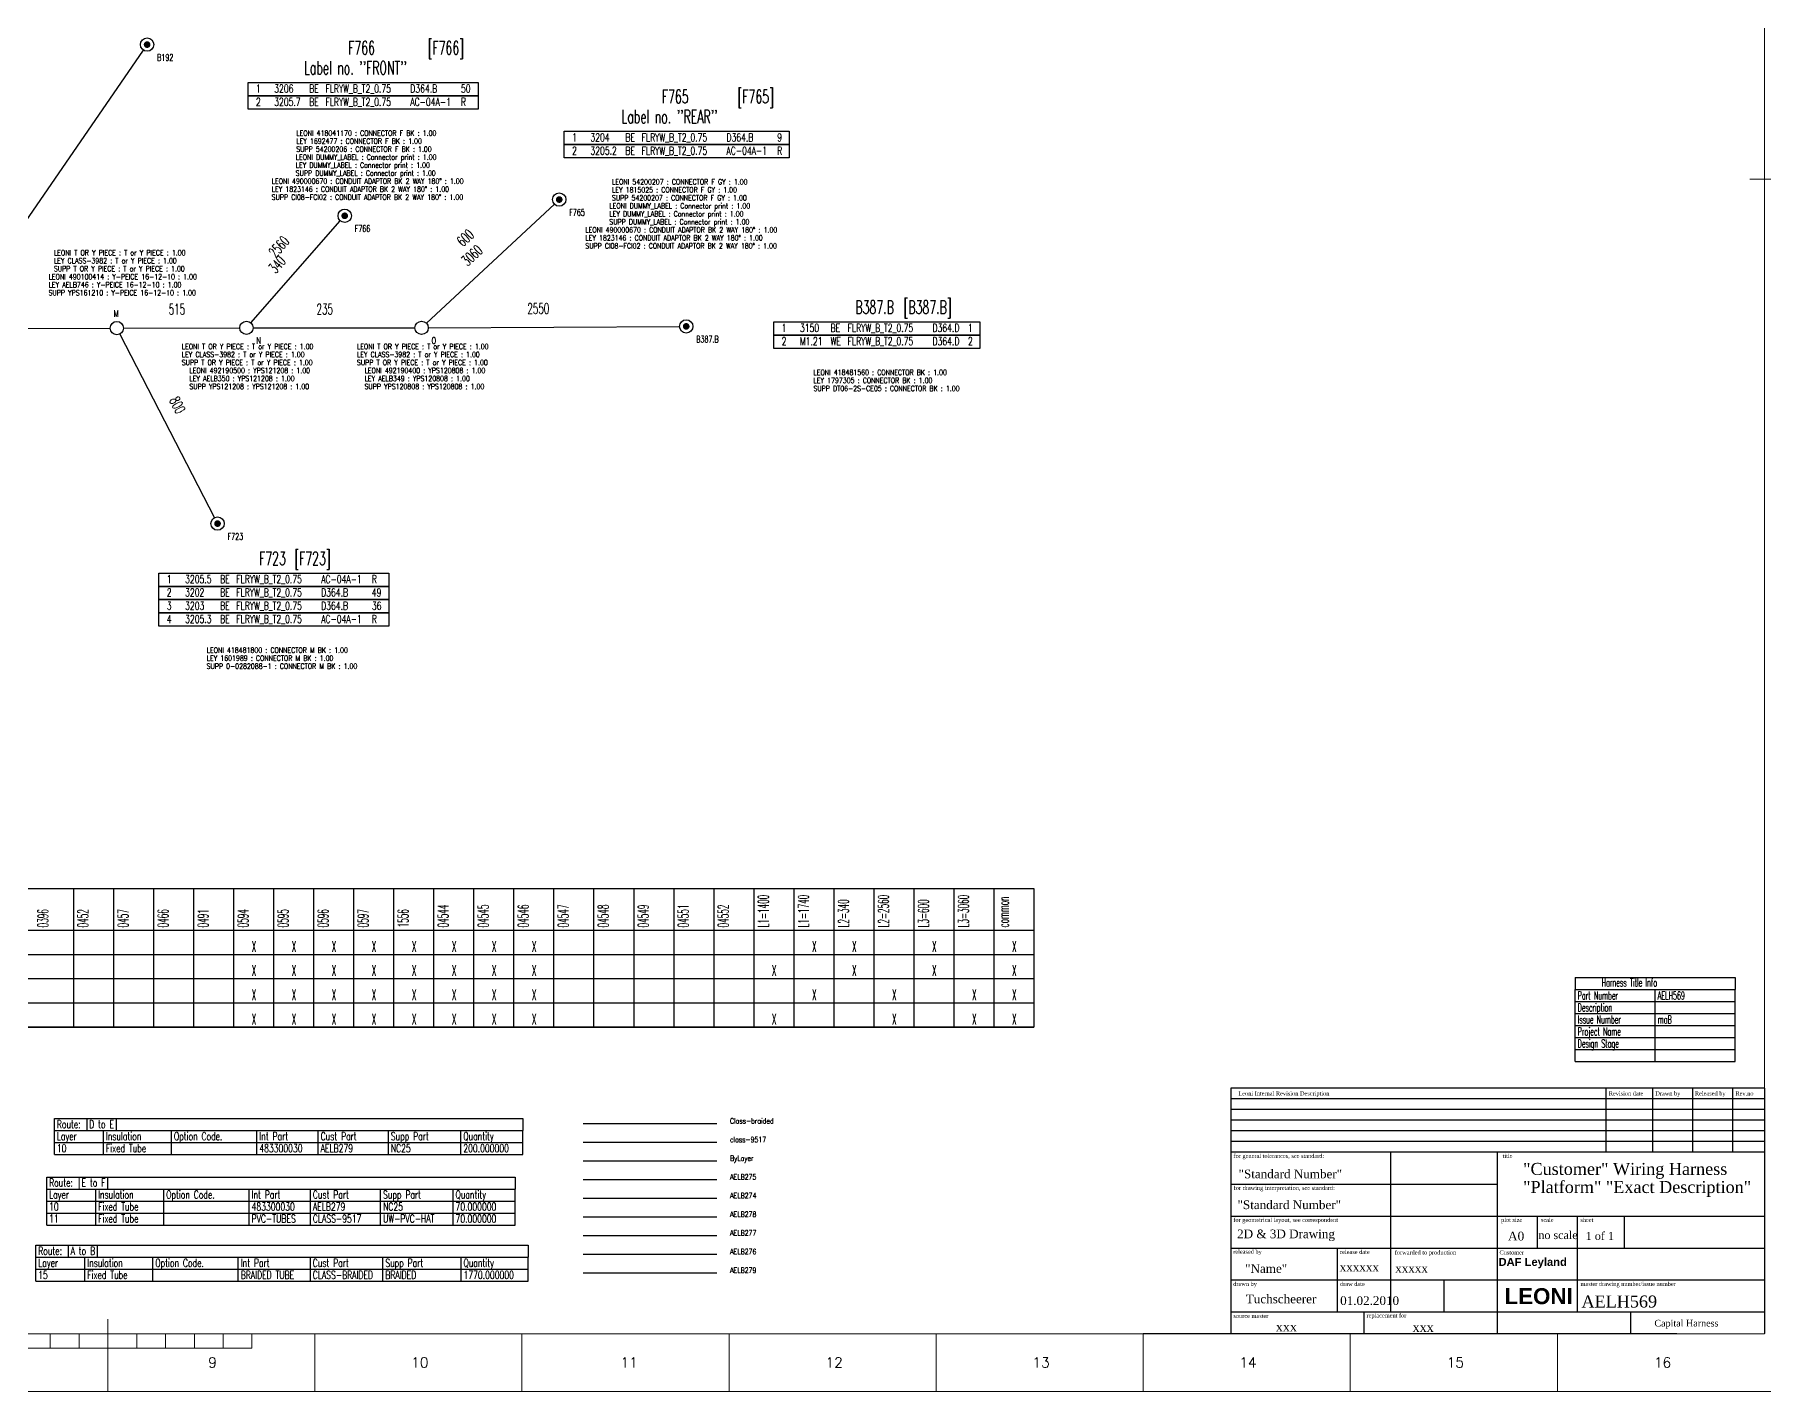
# Model space of a CAD drawing. Header units: millimetres. Extents: x 0 to 1601, y 0 to 909.
# Drawn here: x 615 to 1263, y 0 to 509 of the extents above; entities that cross this region are included whole.
import ezdxf

# ---------------------------------------------------------------- set-up
doc = ezdxf.new("R2010")
doc.units = ezdxf.units.MM
doc.linetypes.add('HIDDEN', pattern=[9.525, 6.35, -3.175])
doc.layers.add('Leoni-Beschriftungslayer', color=7, linetype='Continuous')
doc.layers.add('Unreferenced', color=7, linetype='Continuous')
doc.styles.add('DEFAULT', font='simplex.shx', dxfattribs={"bigfont": 'bigfont'})
doc.styles.add('HS-BUNDLE-DIMENSION', font='ROMANS.SHX', dxfattribs={"width": 0.6, "height": 4})
doc.styles.add('HS-COMP-DESCRIPTION', font='ROMANS.SHX', dxfattribs={"width": 0.6, "height": 5})
doc.styles.add('HS-INSULATION-LEGEND', font='ROMANS.SHX', dxfattribs={"width": 0.7, "height": 2})
doc.styles.add('HS-NODE', font='ROMANS.SHX', dxfattribs={"width": 0.7, "height": 2.5})
doc.styles.add('HS-PART-NO', font='ROMANS.SHX', dxfattribs={"width": 0.7, "height": 2})
doc.styles.add('HS-TABLE-COMPOSITE', font='ROMANS.SHX', dxfattribs={"width": 0.5, "height": 4})
doc.styles.add('HS-TABLE-INSULATION', font='ROMANS.SHX', dxfattribs={"width": 0.7, "height": 3})
doc.styles.add('HS-TABLE-INTERNAL', font='ROMANS.SHX', dxfattribs={"width": 0.5, "height": 3})
doc.styles.add('HS-WIRE', font='ROMANS.SHX', dxfattribs={"width": 0.7, "height": 3})
doc.styles.get("Standard").update_dxf_attribs({"font": 'TIMES.TTF'})
doc.linetypes.add('AELB274', pattern='A,0.0001,["=",Standard,S=0.4,R=0,X=0,Y=-0.2],-0.0001,["[]",Standard,S=0.3,R=0,X=-0.05,Y=-0.15],-0.2', length=0.2002)
doc.linetypes.add('AELB275', pattern='A,0.0001,["=",Standard,S=0.4,R=0,X=0,Y=-0.2],-0.0001,["[]",Standard,S=0.3,R=0,X=-0.05,Y=-0.15],-0.2', length=0.2002)
doc.linetypes.add('AELB276', pattern='A,0.0001,["=",Standard,S=0.4,R=0,X=0,Y=-0.2],-0.0001,["[]",Standard,S=0.3,R=0,X=-0.05,Y=-0.15],-0.2', length=0.2002)
doc.linetypes.add('AELB277', pattern='A,0.0001,["=",Standard,S=0.4,R=0,X=0,Y=-0.2],-0.0001,["[]",Standard,S=0.3,R=0,X=-0.05,Y=-0.15],-0.2', length=0.2002)
doc.linetypes.add('AELB278', pattern='A,0.0001,["=",Standard,S=0.4,R=0,X=0,Y=-0.2],-0.0001,["[]",Standard,S=0.3,R=0,X=-0.05,Y=-0.15],-0.2', length=0.2002)
doc.linetypes.add('AELB279', pattern='A,0.0001,["=",Standard,S=0.4,R=0,X=0,Y=-0.2],-0.0001,["[]",Standard,S=0.3,R=0,X=-0.05,Y=-0.15],-0.2', length=0.2002)
doc.linetypes.add('class-9517', pattern='A,0.0001,-0.35,["=",Standard,S=1,R=0,X=-0.35,Y=-0.5],-0.35', length=0.7001)
doc.linetypes.add('Class-braided', pattern='A,0.0001,-0.1,["X",Standard,S=0.3,R=0,X=-0.1,Y=-0.15],-0.1', length=0.2001)

# ---------------------------------------------------------------- blocks, each defined once
blk = doc.blocks.new('frame')
at = {"layer": 'Unreferenced', "color": 0, "linetype": 'Continuous', "lineweight": 0}
for p, q in [((2824.1, 1956.5), (2824.1, 3349.3)), ((2815.4, 2652.8), (2858.9, 2652.8)), ((1825.2, 1921.7), (1825.2, 1965.2)), ((826.2, 1956.5), (2824.1, 1956.5)), ((1790.4, 1956.5), (1790.4, 1947.8)), ((1807.8, 1956.5), (1807.8, 1947.8)), ((1842.6, 1956.5), (1842.6, 1947.8)), ((1860, 1956.5), (1860, 1947.8)), ((1877.4, 1956.5), (1877.4, 1947.8)), ((1894.7, 1956.5), (1894.7, 1947.8)), ((1912.1, 1956.5), (1912.1, 1947.8)), ((1950.1, 1956.5), (1950.1, 1921.7)), ((2074.9, 1956.5), (2074.9, 1921.7)), ((2199.8, 1956.5), (2199.8, 1921.7)), ((2324.7, 1956.5), (2324.7, 1921.7)), ((2449.5, 1956.5), (2449.5, 1921.7)), ((2574.4, 1956.5), (2574.4, 1921.7)), ((2699.3, 1956.5), (2699.3, 1921.7)), ((1738.2, 1947.8), (1912.1, 1947.8)), ((791.5, 1921.7), (2858.9, 1921.7)), ((791.5, 1921.7), (2858.9, 1921.7))]:
    blk.add_line(p, q, dxfattribs=at)
at = {"layer": 'Unreferenced', "color": 0, "linetype": 'Continuous', "lineweight": 0, "style": 'DEFAULT'}
for s, p in [('9', (1885.7, 1936.1)), ('10', (2008.1, 1936.1)), ('11', (2134.3, 1936.1)), ('12', (2257.9, 1936.1)), ('13', (2382.7, 1936.1)), ('14', (2507.5, 1936.1)), ('15', (2632.5, 1936.1)), ('16', (2757.5, 1936.1))]:
    blk.add_text(s, height=6.09, dxfattribs=at).set_placement(p)

msp = doc.modelspace()

# ---------------------------------------------------------------- linework, layer by layer
at = {"color": 7, "linetype": 'Continuous'}
for points in [[(656.617, 504.86, 1.25, 1.25, 1), (657.867, 504.86, 1.25, 1.25, 1)], [(811.078, 446.774, 1.25, 1.25, 1), (812.328, 446.774, 1.25, 1.25, 1)], [(730.669, 440.69, 1.25, 1.25, 1), (731.919, 440.69, 1.25, 1.25, 1)], [(858.669, 399.233, 1.25, 1.25, 1), (859.919, 399.233, 1.25, 1.25, 1)], [(683.01, 325.301, 1.25, 1.25, 1), (684.26, 325.301, 1.25, 1.25, 1)]]:
    msp.add_lwpolyline(points, format="xyseb", close=True, dxfattribs=at)
at = {"color": 7, "linetype": 'AELB275', "ltscale": 8}
for points in [[(585.417, 400.438), (655.825, 502.8)], [(647.027, 396.373), (682.49, 327.523)], [(820.716, 79.389), (870.716, 79.389)]]:
    msp.add_lwpolyline(points, dxfattribs=at)
at = {"color": 7, "linetype": 'Continuous'}
for points in [[(695.084, 485.667), (695.084, 490.647), (781.284, 490.647), (781.284, 485.667), (695.084, 485.667)], [(695.084, 480.687), (695.084, 485.667), (781.284, 485.667), (781.284, 480.687), (695.084, 480.687)], [(813.593, 467.38), (813.593, 472.36), (897.893, 472.36), (897.893, 467.38), (813.593, 467.38)], [(813.593, 462.4), (813.593, 467.38), (897.893, 467.38), (897.893, 462.4), (813.593, 462.4)], [(892.119, 395.962), (892.119, 400.942), (969.319, 400.942), (969.319, 395.962), (892.119, 395.962)], [(892.119, 390.982), (892.119, 395.962), (969.319, 395.962), (969.319, 390.982), (892.119, 390.982)], [(661.679, 301.782), (661.679, 306.762), (747.879, 306.762), (747.879, 301.782), (661.679, 301.782)], [(661.679, 296.802), (661.679, 301.782), (747.879, 301.782), (747.879, 296.802), (661.679, 296.802)], [(661.679, 291.822), (661.679, 296.802), (747.879, 296.802), (747.879, 291.822), (661.679, 291.822)], [(661.679, 286.842), (661.679, 291.822), (747.879, 291.822), (747.879, 286.842), (661.679, 286.842)], [(454.608, 188.537), (989.608, 188.537), (989.608, 136.537), (454.608, 136.537), (454.608, 188.537)], [(629.608, 188.537), (629.608, 136.537)], [(644.608, 188.537), (644.608, 136.537)], [(659.608, 188.537), (659.608, 136.537)], [(674.608, 188.537), (674.608, 136.537)], [(689.608, 188.537), (689.608, 136.537)], [(704.608, 188.537), (704.608, 136.537)], [(719.608, 188.537), (719.608, 136.537)], [(734.608, 188.537), (734.608, 136.537)], [(749.608, 188.537), (749.608, 136.537)], [(764.608, 188.537), (764.608, 136.537)], [(779.608, 188.537), (779.608, 136.537)], [(794.608, 188.537), (794.608, 136.537)], [(809.608, 188.537), (809.608, 136.537)], [(824.608, 188.537), (824.608, 136.537)], [(839.608, 188.537), (839.608, 136.537)], [(854.608, 188.537), (854.608, 136.537)], [(869.608, 188.537), (869.608, 136.537)], [(884.608, 188.537), (884.608, 136.537)], [(899.608, 188.537), (899.608, 136.537)], [(914.608, 188.537), (914.608, 136.537)], [(929.608, 188.537), (929.608, 136.537)], [(944.608, 188.537), (944.608, 136.537)], [(959.608, 188.537), (959.608, 136.537)], [(974.608, 188.537), (974.608, 136.537)], [(989.608, 188.537), (989.608, 136.537)], [(454.608, 172.918), (989.608, 172.918)], [(454.608, 163.823), (989.608, 163.823)], [(454.608, 154.728), (989.608, 154.728)], [(1192.437, 155.146), (1252.437, 155.146)], [(1192.437, 155.146), (1192.437, 150.646)], [(1192.437, 123.646), (1192.437, 150.646)], [(1192.437, 150.646), (1252.437, 150.646)], [(1222.437, 123.646), (1222.437, 150.646)], [(1252.437, 155.146), (1252.437, 150.646)], [(1252.437, 123.646), (1252.437, 150.646)], [(454.608, 145.633), (989.608, 145.633)], [(1192.437, 146.146), (1252.437, 146.146)], [(454.608, 136.537), (989.608, 136.537)], [(1192.437, 141.646), (1252.437, 141.646)], [(1192.437, 137.146), (1252.437, 137.146)], [(1192.437, 132.646), (1252.437, 132.646)], [(1192.437, 128.146), (1252.437, 128.146)], [(1192.437, 123.646), (1252.437, 123.646)], [(622.494, 97.745), (622.494, 102.245)], [(622.494, 102.245), (798.054, 102.245)], [(622.494, 97.745), (798.054, 97.745)], [(622.494, 88.745), (622.494, 97.745)], [(622.494, 88.745), (622.494, 97.745)], [(622.494, 97.745), (798.054, 97.745)], [(640.864, 88.745), (640.864, 97.745)], [(666.384, 88.745), (666.384, 97.745)], [(698.394, 88.745), (698.394, 97.745)], [(721.384, 88.745), (721.384, 97.745)], [(747.674, 88.745), (747.674, 97.745)], [(774.844, 88.745), (774.844, 97.745)], [(798.054, 102.245), (798.054, 97.745)], [(798.054, 88.745), (798.054, 97.745)], [(798.054, 88.745), (798.054, 97.745)], [(622.494, 93.245), (798.054, 93.245)], [(622.494, 88.745), (798.054, 88.745)], [(622.494, 88.745), (798.054, 88.745)], [(619.589, 75.858), (619.589, 80.358)], [(619.589, 80.358), (795.149, 80.358)], [(795.149, 80.358), (795.149, 75.858)], [(619.589, 75.858), (795.149, 75.858)], [(619.589, 62.358), (619.589, 75.858)], [(619.589, 62.358), (619.589, 75.858)], [(619.589, 75.858), (795.149, 75.858)], [(619.589, 71.358), (795.149, 71.358)], [(637.959, 62.358), (637.959, 75.858)], [(663.479, 62.358), (663.479, 75.858)], [(695.489, 62.358), (695.489, 75.858)], [(718.479, 62.358), (718.479, 75.858)], [(744.769, 62.358), (744.769, 75.858)], [(771.939, 62.358), (771.939, 75.858)], [(795.149, 62.358), (795.149, 75.858)], [(795.149, 62.358), (795.149, 75.858)], [(619.589, 66.858), (795.149, 66.858)], [(619.589, 62.358), (795.149, 62.358)], [(619.589, 62.358), (795.149, 62.358)], [(615.519, 50.271), (615.519, 54.771)], [(615.519, 54.771), (800.119, 54.771)], [(800.119, 54.771), (800.119, 50.271)], [(615.519, 50.271), (800.119, 50.271)], [(615.519, 41.271), (615.519, 50.271)], [(615.519, 41.271), (615.519, 50.271)], [(615.519, 50.271), (800.119, 50.271)], [(615.519, 45.771), (800.119, 45.771)], [(633.889, 41.271), (633.889, 50.271)], [(659.409, 41.271), (659.409, 50.271)], [(691.419, 41.271), (691.419, 50.271)], [(718.419, 41.271), (718.419, 50.271)], [(745.619, 41.271), (745.619, 50.271)], [(774.919, 41.271), (774.919, 50.271)], [(800.119, 41.271), (800.119, 50.271)], [(800.119, 41.271), (800.119, 50.271)], [(615.519, 41.271), (800.119, 41.271)], [(615.519, 41.271), (800.119, 41.271)]]:
    msp.add_lwpolyline(points, dxfattribs=at)
at = {"color": 7, "linetype": 'AELB274', "ltscale": 8}
for points in [[(761.964, 400.395), (809.875, 445.069)], [(696.126, 400.57), (729.646, 438.81)], [(762.635, 398.703), (856.794, 399.22)], [(820.716, 72.389), (870.716, 72.389)]]:
    msp.add_lwpolyline(points, dxfattribs=at)
at = {"color": 7, "ltscale": 8}
for points in [[(761.964, 400.395), (809.875, 445.069)], [(696.126, 400.57), (729.646, 438.81)], [(820.716, 86.389), (870.716, 86.389)]]:
    msp.add_lwpolyline(points, dxfattribs=at)
at = {"color": 7, "linetype": 'AELB277', "ltscale": 8}
for points in [[(586.501, 398.387), (643.382, 398.587)], [(820.716, 58.389), (870.716, 58.389)]]:
    msp.add_lwpolyline(points, dxfattribs=at)
at = {"color": 7, "linetype": 'AELB276', "ltscale": 8}
for points in [[(648.382, 398.6), (691.978, 398.685)], [(696.978, 398.69), (757.635, 398.69)], [(820.716, 51.389), (870.716, 51.389)]]:
    msp.add_lwpolyline(points, dxfattribs=at)
at = {"color": 7, "linetype": 'Class-braided', "ltscale": 8}
msp.add_lwpolyline([(820.716, 100.389), (870.716, 100.389)], dxfattribs=at)
at = {"color": 7, "linetype": 'class-9517', "ltscale": 8}
msp.add_lwpolyline([(820.716, 93.389), (870.716, 93.389)], dxfattribs=at)
at = {"color": 7, "linetype": 'AELB278', "ltscale": 8}
msp.add_lwpolyline([(820.716, 65.389), (870.716, 65.389)], dxfattribs=at)
at = {"color": 7, "linetype": 'AELB279', "ltscale": 8}
msp.add_lwpolyline([(820.716, 44.389), (870.716, 44.389)], dxfattribs=at)
at = {"color": 7, "linetype": 'Continuous'}
for centre in [(657.242, 504.86), (811.703, 446.774), (731.294, 440.69), (645.882, 398.595), (694.478, 398.69), (760.135, 398.69), (859.294, 399.233), (683.635, 325.301)]:
    msp.add_circle(centre, 2.5, dxfattribs=at)
at = {"layer": 'Leoni-Beschriftungslayer', "color": 7, "linetype": 'ByBlock'}
for p, q in [((1263.407, 113.657), (1063.407, 113.657)), ((1063.411, 113.657), (1063.411, 21.655)), ((1204.122, 109.657), (1204.122, 113.657)), ((1221.622, 109.657), (1221.622, 113.657)), ((1236.622, 109.657), (1236.622, 113.657)), ((1251.622, 109.657), (1251.622, 113.657)), ((1263.408, 109.657), (1063.408, 109.657)), ((1263.409, 105.656), (1063.409, 105.656)), ((1204.122, 105.657), (1204.122, 109.657)), ((1204.123, 101.656), (1204.123, 105.656)), ((1221.622, 105.657), (1221.622, 109.657)), ((1221.623, 101.656), (1221.623, 105.656)), ((1236.622, 105.657), (1236.622, 109.657)), ((1236.623, 101.656), (1236.623, 105.656)), ((1251.622, 105.657), (1251.622, 109.657)), ((1251.623, 101.656), (1251.623, 105.656)), ((1263.409, 101.656), (1063.409, 101.656)), ((1263.41, 97.655), (1063.41, 97.655)), ((1204.124, 97.656), (1204.124, 101.656)), ((1204.124, 93.655), (1204.124, 97.655)), ((1221.624, 97.656), (1221.624, 101.656)), ((1221.624, 93.655), (1221.624, 97.655)), ((1236.624, 97.656), (1236.624, 101.656)), ((1236.624, 93.655), (1236.624, 97.655)), ((1251.624, 97.656), (1251.624, 101.656)), ((1251.624, 93.655), (1251.624, 97.655)), ((1263.411, 93.655), (1063.411, 93.655)), ((1204.125, 89.655), (1204.125, 93.655)), ((1221.625, 89.655), (1221.625, 93.655)), ((1236.625, 89.655), (1236.625, 93.655)), ((1251.625, 89.655), (1251.625, 93.655)), ((1263.411, 89.655), (1063.411, 89.655)), ((1123.411, 29.655), (1123.411, 89.655)), ((1163.411, 21.655), (1163.411, 89.655)), ((1063.411, 77.655), (1163.411, 77.655)), ((1063.411, 65.655), (1263.411, 65.655)), ((1178.411, 53.655), (1178.411, 65.655)), ((1193.411, 41.655), (1193.411, 65.655)), ((1210.911, 65.655), (1210.911, 53.655)), ((1063.411, 53.655), (1263.411, 53.655)), ((1103.411, 29.655), (1103.411, 53.655)), ((1193.411, 41.655), (1063.411, 41.655)), ((1143.411, 29.655), (1143.411, 41.655)), ((1263.411, 41.655), (1193.411, 41.655)), ((1193.411, 29.655), (1193.411, 41.655)), ((1263.411, 29.655), (1063.411, 29.655)), ((1113.411, 21.655), (1113.411, 29.655)), ((1213.411, 21.655), (1213.411, 29.655))]:
    msp.add_line(p, q, dxfattribs=at)
at = {"layer": 'Leoni-Beschriftungslayer', "color": 7, "linetype": 'Continuous'}
for p, q in [((1263.407, 113.657), (1263.411, 21.655)), ((1230.588, 21.615), (1030.588, 21.615))]:
    msp.add_line(p, q, dxfattribs=at)

# ---------------------------------------------------------------- block references
at = {"layer": 'Leoni-Beschriftungslayer', "color": 0, "linetype": 'HIDDEN', "xscale": 0.6215625000004366, "yscale": 0.6215625000000102, "zscale": 0.6215625}
msp.add_blockref('frame', (-491.949, -1194.446), dxfattribs=at)

# ---------------------------------------------------------------- texts
at = {"color": 42, "linetype": 'Continuous', "style": 'HS-COMP-DESCRIPTION', "width": 0.6}
for s, p in [('F766', (732.612, 501.147)), ("Label no. ''FRONT''", (716.041, 493.647)), ('F765', (850.172, 482.86)), ("Label no. ''REAR''", (835.029, 475.36)), ('B387.B', (922.719, 403.942)), ('F723', (699.208, 309.762))]:
    msp.add_text(s, height=5, dxfattribs=at).set_placement(p)
at = {"color": 5, "linetype": 'Continuous'}
for s, height, style, width, p in [(' [F766]', 5, 'HS-COMP-DESCRIPTION', 0.6, (760.327, 501.147)), ('B192', 2.5, 'HS-NODE', 0.7, (660.992, 498.81)), (' [F765]', 5, 'HS-COMP-DESCRIPTION', 0.6, (876.457, 482.86)), ('F765', 2.5, 'HS-NODE', 0.7, (815.453, 440.724)), ('F766', 2.5, 'HS-NODE', 0.7, (735.044, 434.64)), (' [B387.B]', 5, 'HS-COMP-DESCRIPTION', 0.6, (938.719, 403.942)), ('M', 2.5, 'HS-NODE', 0.7, (644.762, 402.83)), ('B387.B', 2.5, 'HS-NODE', 0.7, (863.044, 393.183)), ('N', 2.5, 'HS-NODE', 0.7, (698.228, 392.64)), ('O', 2.5, 'HS-NODE', 0.7, (763.885, 392.64)), ('F723', 2.5, 'HS-NODE', 0.7, (687.385, 319.251)), (' [F723]', 5, 'HS-COMP-DESCRIPTION', 0.6, (710.35, 309.762))]:
    msp.add_text(s, height=height, dxfattribs=dict(at, style=style, width=width)).set_placement(p)
at = {"color": 7, "linetype": 'Continuous', "width": 0.7}
for s, style, p in [(' 1  ', 'HS-WIRE', (696.584, 486.867)), (' 2  ', 'HS-WIRE', (696.584, 481.887)), (' 1  ', 'HS-WIRE', (815.093, 468.58)), (' 2  ', 'HS-WIRE', (815.093, 463.6)), (' 1  ', 'HS-WIRE', (893.619, 397.162)), (' 2  ', 'HS-WIRE', (893.619, 392.182)), (' 1  ', 'HS-WIRE', (663.179, 302.982)), (' 2  ', 'HS-WIRE', (663.179, 298.002)), (' 3  ', 'HS-WIRE', (663.179, 293.022)), (' 4  ', 'HS-WIRE', (663.179, 288.042)), ('Route:', 'HS-TABLE-INSULATION', (623.394, 98.645)), ('Route:', 'HS-TABLE-INSULATION', (620.489, 76.758)), ('Route:', 'HS-TABLE-INSULATION', (616.419, 51.171))]:
    msp.add_text(s, height=3, dxfattribs=dict(at, style=style)).set_placement(p)
at = {"color": 92, "linetype": 'Continuous'}
for s, height, style, width, p in [('3206 ', 3, 'HS-WIRE', 0.7, (704.884, 486.867)), ('BE ', 3, 'HS-WIRE', 0.7, (717.984, 486.867)), ('FLRYW_B_T2_0.75 ', 3, 'HS-WIRE', 0.7, (724.084, 486.867)), ('D364.B ', 3, 'HS-WIRE', 0.7, (755.884, 486.867)), ('50 ', 3, 'HS-WIRE', 0.7, (774.884, 486.867)), ('3205.7 ', 3, 'HS-WIRE', 0.7, (704.884, 481.887)), ('BE ', 3, 'HS-WIRE', 0.7, (717.984, 481.887)), ('FLRYW_B_T2_0.75 ', 3, 'HS-WIRE', 0.7, (724.084, 481.887)), ('AC-04A-1 ', 3, 'HS-WIRE', 0.7, (755.884, 481.887)), ('R ', 3, 'HS-WIRE', 0.7, (774.884, 481.887)), ('3204 ', 3, 'HS-WIRE', 0.7, (823.393, 468.58)), ('BE ', 3, 'HS-WIRE', 0.7, (836.493, 468.58)), ('FLRYW_B_T2_0.75 ', 3, 'HS-WIRE', 0.7, (842.593, 468.58)), ('D364.B ', 3, 'HS-WIRE', 0.7, (874.393, 468.58)), ('9 ', 3, 'HS-WIRE', 0.7, (893.393, 468.58)), ('3205.2 ', 3, 'HS-WIRE', 0.7, (823.393, 463.6)), ('BE ', 3, 'HS-WIRE', 0.7, (836.493, 463.6)), ('FLRYW_B_T2_0.75 ', 3, 'HS-WIRE', 0.7, (842.593, 463.6)), ('AC-04A-1 ', 3, 'HS-WIRE', 0.7, (874.393, 463.6)), ('R ', 3, 'HS-WIRE', 0.7, (893.393, 463.6)), ('3150 ', 3, 'HS-WIRE', 0.7, (901.919, 397.162)), ('BE ', 3, 'HS-WIRE', 0.7, (913.419, 397.162)), ('FLRYW_B_T2_0.75 ', 3, 'HS-WIRE', 0.7, (919.819, 397.162)), ('D364.D ', 3, 'HS-WIRE', 0.7, (951.619, 397.162)), ('1 ', 3, 'HS-WIRE', 0.7, (964.919, 397.162)), ('M1.21 ', 3, 'HS-WIRE', 0.7, (901.919, 392.182)), ('WE ', 3, 'HS-WIRE', 0.7, (913.419, 392.182)), ('FLRYW_B_T2_0.75 ', 3, 'HS-WIRE', 0.7, (919.819, 392.182)), ('D364.D ', 3, 'HS-WIRE', 0.7, (951.619, 392.182)), ('2 ', 3, 'HS-WIRE', 0.7, (964.919, 392.182)), ('3205.5 ', 3, 'HS-WIRE', 0.7, (671.479, 302.982)), ('BE ', 3, 'HS-WIRE', 0.7, (684.579, 302.982)), ('FLRYW_B_T2_0.75 ', 3, 'HS-WIRE', 0.7, (690.679, 302.982)), ('AC-04A-1 ', 3, 'HS-WIRE', 0.7, (722.479, 302.982)), ('R ', 3, 'HS-WIRE', 0.7, (741.479, 302.982)), ('3202 ', 3, 'HS-WIRE', 0.7, (671.479, 298.002)), ('BE ', 3, 'HS-WIRE', 0.7, (684.579, 298.002)), ('FLRYW_B_T2_0.75 ', 3, 'HS-WIRE', 0.7, (690.679, 298.002)), ('D364.B ', 3, 'HS-WIRE', 0.7, (722.479, 298.002)), ('49 ', 3, 'HS-WIRE', 0.7, (741.479, 298.002)), ('3203 ', 3, 'HS-WIRE', 0.7, (671.479, 293.022)), ('BE ', 3, 'HS-WIRE', 0.7, (684.579, 293.022)), ('FLRYW_B_T2_0.75 ', 3, 'HS-WIRE', 0.7, (690.679, 293.022)), ('D364.B ', 3, 'HS-WIRE', 0.7, (722.479, 293.022)), ('36 ', 3, 'HS-WIRE', 0.7, (741.479, 293.022)), ('3205.3 ', 3, 'HS-WIRE', 0.7, (671.479, 288.042)), ('BE ', 3, 'HS-WIRE', 0.7, (684.579, 288.042)), ('FLRYW_B_T2_0.75 ', 3, 'HS-WIRE', 0.7, (690.679, 288.042)), ('AC-04A-1 ', 3, 'HS-WIRE', 0.7, (722.479, 288.042)), ('R ', 3, 'HS-WIRE', 0.7, (741.479, 288.042)), ('X', 4, 'HS-TABLE-COMPOSITE', 0.5, (696.441, 164.823)), ('X', 4, 'HS-TABLE-COMPOSITE', 0.5, (711.441, 164.823)), ('X', 4, 'HS-TABLE-COMPOSITE', 0.5, (726.441, 164.823)), ('X', 4, 'HS-TABLE-COMPOSITE', 0.5, (741.441, 164.823)), ('X', 4, 'HS-TABLE-COMPOSITE', 0.5, (756.441, 164.823)), ('X', 4, 'HS-TABLE-COMPOSITE', 0.5, (771.441, 164.823)), ('X', 4, 'HS-TABLE-COMPOSITE', 0.5, (786.441, 164.823)), ('X', 4, 'HS-TABLE-COMPOSITE', 0.5, (801.441, 164.823)), ('X', 4, 'HS-TABLE-COMPOSITE', 0.5, (906.441, 164.823)), ('X', 4, 'HS-TABLE-COMPOSITE', 0.5, (921.441, 164.823)), ('X', 4, 'HS-TABLE-COMPOSITE', 0.5, (951.441, 164.823)), ('X', 4, 'HS-TABLE-COMPOSITE', 0.5, (981.441, 164.823)), ('X', 4, 'HS-TABLE-COMPOSITE', 0.5, (696.441, 155.728)), ('X', 4, 'HS-TABLE-COMPOSITE', 0.5, (711.441, 155.728)), ('X', 4, 'HS-TABLE-COMPOSITE', 0.5, (726.441, 155.728)), ('X', 4, 'HS-TABLE-COMPOSITE', 0.5, (741.441, 155.728)), ('X', 4, 'HS-TABLE-COMPOSITE', 0.5, (756.441, 155.728)), ('X', 4, 'HS-TABLE-COMPOSITE', 0.5, (771.441, 155.728)), ('X', 4, 'HS-TABLE-COMPOSITE', 0.5, (786.441, 155.728)), ('X', 4, 'HS-TABLE-COMPOSITE', 0.5, (801.441, 155.728)), ('X', 4, 'HS-TABLE-COMPOSITE', 0.5, (891.441, 155.728)), ('X', 4, 'HS-TABLE-COMPOSITE', 0.5, (921.441, 155.728)), ('X', 4, 'HS-TABLE-COMPOSITE', 0.5, (951.441, 155.728)), ('X', 4, 'HS-TABLE-COMPOSITE', 0.5, (981.441, 155.728)), ('X', 4, 'HS-TABLE-COMPOSITE', 0.5, (696.441, 146.633)), ('X', 4, 'HS-TABLE-COMPOSITE', 0.5, (711.441, 146.633)), ('X', 4, 'HS-TABLE-COMPOSITE', 0.5, (726.441, 146.633)), ('X', 4, 'HS-TABLE-COMPOSITE', 0.5, (741.441, 146.633)), ('X', 4, 'HS-TABLE-COMPOSITE', 0.5, (756.441, 146.633)), ('X', 4, 'HS-TABLE-COMPOSITE', 0.5, (771.441, 146.633)), ('X', 4, 'HS-TABLE-COMPOSITE', 0.5, (786.441, 146.633)), ('X', 4, 'HS-TABLE-COMPOSITE', 0.5, (801.441, 146.633)), ('X', 4, 'HS-TABLE-COMPOSITE', 0.5, (906.441, 146.633)), ('X', 4, 'HS-TABLE-COMPOSITE', 0.5, (936.441, 146.633)), ('X', 4, 'HS-TABLE-COMPOSITE', 0.5, (966.441, 146.633)), ('X', 4, 'HS-TABLE-COMPOSITE', 0.5, (981.441, 146.633)), ('AELH569', 3, 'HS-TABLE-INTERNAL', 0.5, (1223.437, 146.896)), ('X', 4, 'HS-TABLE-COMPOSITE', 0.5, (696.441, 137.537)), ('X', 4, 'HS-TABLE-COMPOSITE', 0.5, (711.441, 137.537)), ('X', 4, 'HS-TABLE-COMPOSITE', 0.5, (726.441, 137.537)), ('X', 4, 'HS-TABLE-COMPOSITE', 0.5, (741.441, 137.537)), ('X', 4, 'HS-TABLE-COMPOSITE', 0.5, (756.441, 137.537)), ('X', 4, 'HS-TABLE-COMPOSITE', 0.5, (771.441, 137.537)), ('X', 4, 'HS-TABLE-COMPOSITE', 0.5, (786.441, 137.537)), ('X', 4, 'HS-TABLE-COMPOSITE', 0.5, (801.441, 137.537)), ('X', 4, 'HS-TABLE-COMPOSITE', 0.5, (891.441, 137.537)), ('X', 4, 'HS-TABLE-COMPOSITE', 0.5, (936.441, 137.537)), ('X', 4, 'HS-TABLE-COMPOSITE', 0.5, (966.441, 137.537)), ('X', 4, 'HS-TABLE-COMPOSITE', 0.5, (981.441, 137.537)), ('maB', 3, 'HS-TABLE-INTERNAL', 0.5, (1223.437, 137.896)), ('[D to E]', 3, 'HS-TABLE-INSULATION', 0.7, (634.284, 98.645)), ('10 ', 3, 'HS-TABLE-INSULATION', 0.7, (623.394, 89.645)), ('Fixed Tube ', 3, 'HS-TABLE-INSULATION', 0.7, (641.764, 89.645)), ('483300030 ', 3, 'HS-TABLE-INSULATION', 0.7, (699.294, 89.645)), ('AELB279 ', 3, 'HS-TABLE-INSULATION', 0.7, (722.284, 89.645)), ('NC25 ', 3, 'HS-TABLE-INSULATION', 0.7, (748.574, 89.645)), ('200.000000 ', 3, 'HS-TABLE-INSULATION', 0.7, (775.744, 89.645)), ('[E to F]', 3, 'HS-TABLE-INSULATION', 0.7, (631.379, 76.758)), ('10 ', 3, 'HS-TABLE-INSULATION', 0.7, (620.489, 67.758)), ('11 ', 3, 'HS-TABLE-INSULATION', 0.7, (620.489, 63.258)), ('Fixed Tube ', 3, 'HS-TABLE-INSULATION', 0.7, (638.859, 67.758)), ('Fixed Tube ', 3, 'HS-TABLE-INSULATION', 0.7, (638.859, 63.258)), ('483300030 ', 3, 'HS-TABLE-INSULATION', 0.7, (696.389, 67.758)), ('PVC-TUBES ', 3, 'HS-TABLE-INSULATION', 0.7, (696.389, 63.258)), ('AELB279 ', 3, 'HS-TABLE-INSULATION', 0.7, (719.379, 67.758)), ('CLASS-9517 ', 3, 'HS-TABLE-INSULATION', 0.7, (719.379, 63.258)), ('NC25 ', 3, 'HS-TABLE-INSULATION', 0.7, (745.669, 67.758)), ('UW-PVC-HAT ', 3, 'HS-TABLE-INSULATION', 0.7, (745.669, 63.258)), ('70.000000 ', 3, 'HS-TABLE-INSULATION', 0.7, (772.839, 67.758)), ('70.000000 ', 3, 'HS-TABLE-INSULATION', 0.7, (772.839, 63.258)), ('[A to B]', 3, 'HS-TABLE-INSULATION', 0.7, (627.309, 51.171)), ('15 ', 3, 'HS-TABLE-INSULATION', 0.7, (616.419, 42.171)), ('Fixed Tube ', 3, 'HS-TABLE-INSULATION', 0.7, (634.789, 42.171)), ('BRAIDED TUBE ', 3, 'HS-TABLE-INSULATION', 0.7, (692.319, 42.171)), ('CLASS-BRAIDED ', 3, 'HS-TABLE-INSULATION', 0.7, (719.319, 42.171)), ('BRAIDED ', 3, 'HS-TABLE-INSULATION', 0.7, (746.519, 42.171)), ('1770.000000 ', 3, 'HS-TABLE-INSULATION', 0.7, (775.819, 42.171))]:
    msp.add_text(s, height=height, dxfattribs=dict(at, style=style, width=width)).set_placement(p)
at = {"color": 200, "linetype": 'Continuous', "style": 'HS-PART-NO', "width": 0.7}
for s, p in [('LEONI 418041170 : CONNECTOR F BK : 1.00', (713.15, 470.687)), ('LEY 1692477 : CONNECTOR F BK : 1.00', (713.15, 467.687)), ('LEONI DUMMY_LABEL : Connector print : 1.00', (712.917, 461.687)), ('LEY DUMMY_LABEL : Connector print : 1.00', (712.917, 458.687)), ('SUPP 54200206 : CONNECTOR F BK : 1.00', (713.15, 464.687)), ('LEONI 490000670 : CONDUIT ADAPTOR BK 2 WAY 180° : 1.00', (703.917, 452.687)), ('SUPP DUMMY_LABEL : Connector print : 1.00', (712.917, 455.687)), ('LEONI 54200207 : CONNECTOR F GY : 1.00', (831.476, 452.4)), ('SUPP CI08-FCI02 : CONDUIT ADAPTOR BK 2 WAY 180° : 1.00', (703.917, 446.687)), ('LEY 1823146 : CONDUIT ADAPTOR BK 2 WAY 180° : 1.00', (703.917, 449.687)), ('SUPP 54200207 : CONNECTOR F GY : 1.00', (831.476, 446.4)), ('LEY 1815025 : CONNECTOR F GY : 1.00', (831.476, 449.4)), ('LEONI DUMMY_LABEL : Connector print : 1.00', (830.476, 443.4)), ('LEY DUMMY_LABEL : Connector print : 1.00', (830.476, 440.4)), ('LEONI 490000670 : CONDUIT ADAPTOR BK 2 WAY 180° : 1.00', (821.476, 434.4)), ('SUPP DUMMY_LABEL : Connector print : 1.00', (830.476, 437.4)), ('SUPP CI08-FCI02 : CONDUIT ADAPTOR BK 2 WAY 180° : 1.00', (821.476, 428.4)), ('LEY 1823146 : CONDUIT ADAPTOR BK 2 WAY 180° : 1.00', (821.476, 431.4)), ('SUPP T OR Y PIECE : T or Y PIECE : 1.00', (622.295, 419.855)), ('LEONI T OR Y PIECE : T or Y PIECE : 1.00', (622.295, 425.855)), ('LEY CLASS-3982 : T or Y PIECE : 1.00', (622.295, 422.855)), ('LEONI 490100414 : Y-PEICE 16-12-10 : 1.00', (620.295, 416.855)), ('LEY AELB746 : Y-PEICE 16-12-10 : 1.00', (620.295, 413.855)), ('SUPP YPS161210 : Y-PEICE 16-12-10 : 1.00', (620.295, 410.855)), ('LEONI T OR Y PIECE : T or Y PIECE : 1.00', (670.212, 390.69)), ('LEY CLASS-3982 : T or Y PIECE : 1.00', (670.212, 387.69)), ('LEONI T OR Y PIECE : T or Y PIECE : 1.00', (735.868, 390.69)), ('LEY CLASS-3982 : T or Y PIECE : 1.00', (735.868, 387.69)), ('SUPP T OR Y PIECE : T or Y PIECE : 1.00', (670.212, 384.69)), ('LEONI 492190500 : YPS121208 : 1.00', (673.078, 381.69)), ('SUPP T OR Y PIECE : T or Y PIECE : 1.00', (735.868, 384.69)), ('LEONI 492190400 : YPS120808 : 1.00', (738.735, 381.69)), ('LEONI 418481560 : CONNECTOR BK : 1.00', (906.986, 380.982)), ('SUPP YPS121208 : YPS121208 : 1.00', (673.078, 375.69)), ('LEY AELB350 : YPS121208 : 1.00', (673.078, 378.69)), ('SUPP YPS120808 : YPS120808 : 1.00', (738.735, 375.69)), ('LEY AELB349 : YPS120808 : 1.00', (738.735, 378.69)), ('SUPP DT06-2S-CE05 : CONNECTOR BK : 1.00', (906.986, 374.982)), ('LEY 1797305 : CONNECTOR BK : 1.00', (906.986, 377.982)), ('LEONI 418481800 : CONNECTOR M BK : 1.00', (679.546, 276.842)), ('SUPP 0-0282088-1 : CONNECTOR M BK : 1.00', (679.546, 270.842)), ('LEY 1601989 : CONNECTOR M BK : 1.00', (679.546, 273.842))]:
    msp.add_text(s, height=2, dxfattribs=at).set_placement(p)
at = {"color": 1, "linetype": 'Continuous', "ltscale": 8, "style": 'HS-BUNDLE-DIMENSION', "width": 0.6}
for s, rotation, p in [('600', 42.997837, (775.615, 428.867)), ('2560', 48.76305, (705.445, 424.693)), ('3060', 42.997837, (777.353, 421.58)), ('340', 48.76305, (705.445, 418.786)), ('515', 0.111217, (665.311, 403.633)), ('2550', 0.314009, (799.771, 403.907)), ('800', 297.252653, (665.428, 371.567))]:
    msp.add_text(s, height=4, rotation=rotation, dxfattribs=at).set_placement(p)
msp.add_text('235', height=4, dxfattribs=at).set_placement((720.741, 403.69))
at = {"color": 1, "linetype": 'Continuous', "style": 'HS-TABLE-COMPOSITE', "width": 0.5}
for s, p in [('04544', (770.203, 173.918)), ('04545', (785.203, 173.918)), ('04546', (800.203, 173.918)), ('04547', (815.203, 173.918)), ('04548', (830.203, 173.918)), ('04549', (845.203, 173.918)), ('04551', (860.203, 173.918)), ('04552', (875.203, 173.918)), ('L1=1400', (890.203, 173.918)), ('L1=1740', (905.203, 173.918)), ('L2=340', (920.203, 173.918)), ('L2=2560', (935.203, 173.918)), ('L3=600', (950.203, 173.918)), ('L3=3060', (965.203, 173.918)), ('common', (980.203, 173.918)), ('0396', (620.203, 173.918)), ('0452', (635.203, 173.918)), ('0457', (650.203, 173.918)), ('0466', (665.203, 173.918)), ('0491', (680.203, 173.918)), ('0594', (695.203, 173.918)), ('0595', (710.203, 173.918)), ('0596', (725.203, 173.918)), ('0597', (740.203, 173.918)), ('1556', (755.203, 173.918))]:
    msp.add_text(s, height=4, rotation=90, dxfattribs=at).set_placement(p)
at = {"color": 1, "linetype": 'Continuous'}
for s, style, width, p in [('Part Number', 'HS-TABLE-INTERNAL', 0.5, (1193.437, 146.896)), ('Harness Title Info', 'HS-TABLE-INTERNAL', 0.5, (1202.437, 151.771)), ('Description', 'HS-TABLE-INTERNAL', 0.5, (1193.437, 142.396)), ('Issue Number', 'HS-TABLE-INTERNAL', 0.5, (1193.437, 137.896)), ('Project Name', 'HS-TABLE-INTERNAL', 0.5, (1193.437, 133.396)), ('Design Stage', 'HS-TABLE-INTERNAL', 0.5, (1193.437, 128.896)), ('Insulation', 'HS-TABLE-INSULATION', 0.7, (641.764, 94.145)), ('Option Code.', 'HS-TABLE-INSULATION', 0.7, (667.284, 94.145)), ('Quantity', 'HS-TABLE-INSULATION', 0.7, (775.744, 94.145)), ('Layer', 'HS-TABLE-INSULATION', 0.7, (623.394, 94.145)), ('Int Part', 'HS-TABLE-INSULATION', 0.7, (699.294, 94.145)), ('Cust Part', 'HS-TABLE-INSULATION', 0.7, (722.284, 94.145)), ('Supp Part', 'HS-TABLE-INSULATION', 0.7, (748.574, 94.145)), ('Layer', 'HS-TABLE-INSULATION', 0.7, (620.489, 72.258)), ('Insulation', 'HS-TABLE-INSULATION', 0.7, (638.859, 72.258)), ('Option Code.', 'HS-TABLE-INSULATION', 0.7, (664.379, 72.258)), ('Int Part', 'HS-TABLE-INSULATION', 0.7, (696.389, 72.258)), ('Cust Part', 'HS-TABLE-INSULATION', 0.7, (719.379, 72.258)), ('Supp Part', 'HS-TABLE-INSULATION', 0.7, (745.669, 72.258)), ('Quantity', 'HS-TABLE-INSULATION', 0.7, (772.839, 72.258)), ('Layer', 'HS-TABLE-INSULATION', 0.7, (616.419, 46.671)), ('Insulation', 'HS-TABLE-INSULATION', 0.7, (634.789, 46.671)), ('Option Code.', 'HS-TABLE-INSULATION', 0.7, (660.309, 46.671)), ('Int Part', 'HS-TABLE-INSULATION', 0.7, (692.319, 46.671)), ('Cust Part', 'HS-TABLE-INSULATION', 0.7, (719.319, 46.671)), ('Supp Part', 'HS-TABLE-INSULATION', 0.7, (746.519, 46.671)), ('Quantity', 'HS-TABLE-INSULATION', 0.7, (775.819, 46.671))]:
    msp.add_text(s, height=3, dxfattribs=dict(at, style=style, width=width)).set_placement(p)
at = {"color": 7, "linetype": 'Class-braided', "ltscale": 8, "style": 'HS-INSULATION-LEGEND', "width": 0.7}
msp.add_text('Class-braided', height=2, dxfattribs=at).set_placement((875.716, 100.389))
at = {"color": 7, "linetype": 'class-9517', "ltscale": 8, "style": 'HS-INSULATION-LEGEND', "width": 0.7}
msp.add_text('class-9517', height=2, dxfattribs=at).set_placement((875.716, 93.389))
at = {"color": 7, "ltscale": 8, "style": 'HS-INSULATION-LEGEND', "width": 0.7}
msp.add_text('ByLayer', height=2, dxfattribs=at).set_placement((875.716, 86.389))
at = {"color": 7, "linetype": 'AELB275', "ltscale": 8, "style": 'HS-INSULATION-LEGEND', "width": 0.7}
msp.add_text('AELB275', height=2, dxfattribs=at).set_placement((875.716, 79.389))
at = {"color": 7, "linetype": 'AELB274', "ltscale": 8, "style": 'HS-INSULATION-LEGEND', "width": 0.7}
msp.add_text('AELB274', height=2, dxfattribs=at).set_placement((875.716, 72.389))
at = {"color": 7, "linetype": 'AELB278', "ltscale": 8, "style": 'HS-INSULATION-LEGEND', "width": 0.7}
msp.add_text('AELB278', height=2, dxfattribs=at).set_placement((875.716, 65.389))
at = {"color": 7, "linetype": 'AELB277', "ltscale": 8, "style": 'HS-INSULATION-LEGEND', "width": 0.7}
msp.add_text('AELB277', height=2, dxfattribs=at).set_placement((875.716, 58.389))
at = {"color": 7, "linetype": 'AELB276', "ltscale": 8, "style": 'HS-INSULATION-LEGEND', "width": 0.7}
msp.add_text('AELB276', height=2, dxfattribs=at).set_placement((875.716, 51.389))
at = {"color": 7, "linetype": 'AELB279', "ltscale": 8, "style": 'HS-INSULATION-LEGEND', "width": 0.7}
msp.add_text('AELB279', height=2, dxfattribs=at).set_placement((875.716, 44.389))
at = {"layer": 'Leoni-Beschriftungslayer', "color": 30, "linetype": 'ByBlock', "lineweight": 0}
for s, p in [('Leoni Internal Revision Description', (1066.25, 110.923)), ('Revision date', (1205.067, 110.923)), ('Drawn by', (1222.523, 110.923)), ('Released by', (1237.355, 110.923)), ('Rev.no', (1252.55, 110.923))]:
    msp.add_text(s, height=1.55, dxfattribs=at).set_placement(p)
at = {"layer": 'Leoni-Beschriftungslayer', "color": 7, "linetype": 'ByBlock', "lineweight": 0}
for s, height, p in [('for general tolerances, see standard:', 1.55, (1064.443, 87.521)), ('title', 1.55, (1165.31, 87.521)), ('for drawing interpretation, see standard:', 1.55, (1064.495, 75.521)), ('for geometrical layout, see correspondent', 1.55, (1064.352, 63.505)), ('plot size', 1.55, (1164.726, 63.521)), ('scale', 1.55, (1179.646, 63.521)), ('sheet', 1.55, (1194.425, 63.521)), ('released by', 1.55, (1064.312, 51.607)), ('release date', 1.55, (1104.356, 51.521)), ('forwarded to production', 1.55, (1124.881, 51.305)), ('Customer', 1.55, (1164.132, 51.305)), ('drawn by', 1.55, (1064.312, 39.521)), ('draw date', 1.55, (1104.356, 39.521)), ('master drawing number/issue number', 1.55, (1194.504, 39.521)), ('source master', 1.55, (1064.419, 27.521)), ('replacement for', 1.55, (1114.297, 27.677)), ('Capital Harness', 2.5, (1222.181, 24.336))]:
    msp.add_text(s, height=height, dxfattribs=at).set_placement(p)
at = {"layer": 'Leoni-Beschriftungslayer', "color": 251, "linetype": 'ByBlock', "attachment_point": 7, "style": 'DEFAULT'}
for s, insert, char_height, line_spacing_factor in [('{\\fTimes New Roman|b0|i0|c0|p18;"Customer" Wiring Harness\\P"Platform" "Exact Description"}', (1172.981, 72.911), 4.5, 0.903614), ('{\\fTimes New Roman|b0|i0|c0|p18;"Standard Number"}', (1066.344, 79.841), 3.25, 0.903614), ('{\\fTimes New Roman|b0|i0|c0|p18;"Standard Number"}', (1065.952, 68.284), 3.25, 0.903614), ('{\\fTimes New Roman|b0|i0|c0|p18;2D & 3D Drawing}', (1065.771, 56.348), 3.25, 0.903614), ('{\\fTimes New Roman|b0|i0|c0|p18;A0}', (1167.31, 56.523), 3.3, 0.903613), ('{\\fTimes New Roman|b0|i0|c0|p18;no scale}', (1178.698, 57.059), 3, 0.903613), ('{\\fTimes New Roman|b0|i0|c0|p18;1 of 1}', (1196.452, 56.736), 3, 0.903613), ('{\\fTimes New Roman|b0|i0|c0|p18;"Name"}', (1068.798, 44.398), 3.25, 0.903614), ('{\\fTimes New Roman|b0|i0|c0|p18;xxxxxx}', (1104.227, 45), 3.25, 0.903618), ('{\\fTimes New Roman|b0|i0|c0|p18;xxxxx}', (1125.037, 44.499), 3.25, 0.903618), ('{\\fTimes New Roman|b0|i0|c0|p18;Tuchscheerer}', (1069.04, 32.998), 3.25, 0.903614), ('{\\fTimes New Roman|b0|i0|c0|p18;01.02.2010}', (1104.407, 32.335), 3.25, 0.903618), ('{\\fTimes New Roman|b0|i0|c0|p18;\\C106;AELH569}', (1194.874, 31.383), 4.5, 0.903613), ('{\\fTimes New Roman|b0|i0|c0|p18;xxx}', (1080.278, 22.5), 3.5, 0.903613), ('{\\fTimes New Roman|b0|i0|c0|p18;\\C1;xxx}', (1131.557, 22.307), 3.5, 0.903613)]:
    msp.add_mtext(s, dxfattribs=dict(at, insert=insert, char_height=char_height, line_spacing_factor=line_spacing_factor))
at = {"layer": 'Leoni-Beschriftungslayer', "color": 4, "char_height": 6, "width": 90.7359, "attachment_point": 1}
for s, insert in [('{\\fArial|b1|i0|c0|p34;\\H0.5x;\\C1;DAF Leyland}', (1163.756, 50.042)), ('{\\fArial|b1|i0|c0|p34;\\C5;LEONI}', (1165.993, 38.708))]:
    msp.add_mtext(s, dxfattribs=dict(at, insert=insert))

doc.saveas('drawing.dxf')
